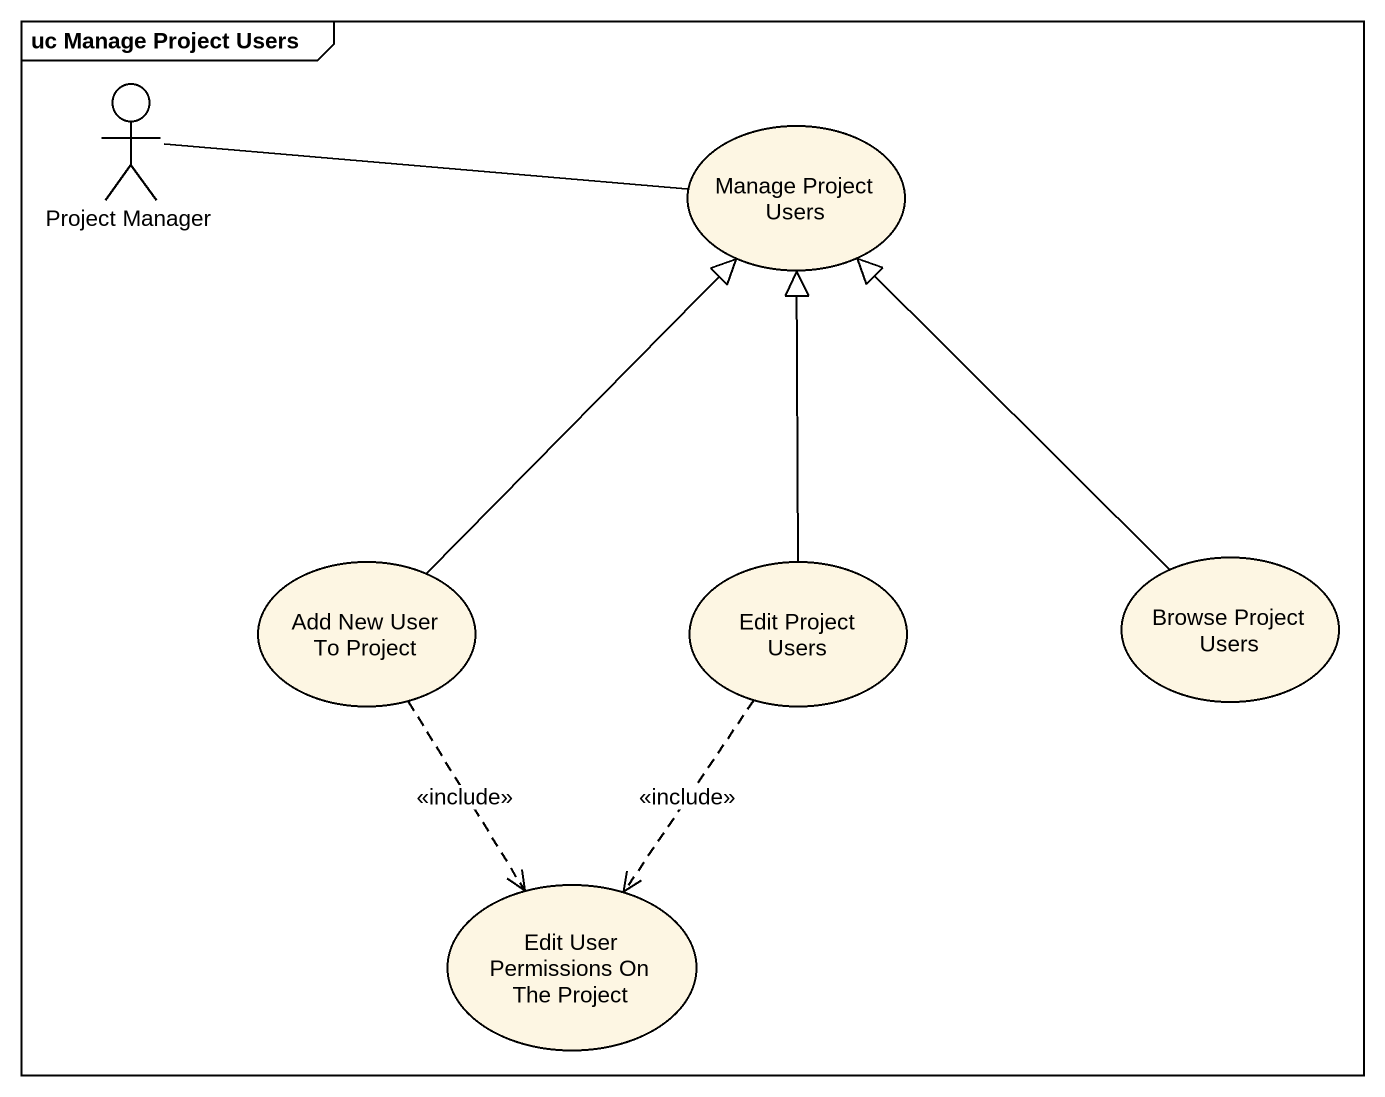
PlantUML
@startuml
mainframe uc Manage Project Users
actor "Project Manager" as Project_Manager
usecase "Manage Project Users" as Manage_Project_Users
usecase "Add New User To Project" as Add_New_User_To_Project
usecase "Edit Project Users" as Edit_Project_Users
usecase "Browse Project Users" as Browse_Project_Users
usecase "Edit User Permissions On The Project" as Edit_User_Permissions_On
Project_Manager -right- Manage_Project_Users
Add_New_User_To_Project -up-|> Manage_Project_Users
Add_New_User_To_Project ..> Edit_User_Permissions_On : <<include>>
Edit_Project_Users -up-|> Manage_Project_Users
Edit_Project_Users ..> Edit_User_Permissions_On : <<include>>
Browse_Project_Users -up-|> Manage_Project_Users
@enduml
